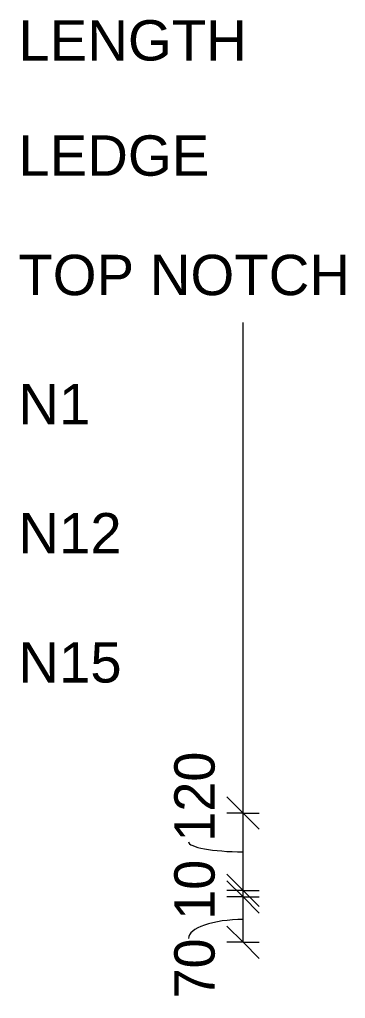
# Model space of a CAD drawing. Header units: millimetres. Extents: x -6666 to 6873, y 1067 to 19439.
# Drawn here: x 77 to 582, y 17848 to 19364 of the extents above; entities that cross this region are included whole.
import ezdxf

# ---------------------------------------------------------------- set-up
doc = ezdxf.new("R2010")
doc.units = ezdxf.units.MM
for name, color, linetype, lineweight in [('A-ANNO-DIMS', 211, 'Continuous', 9), ('A-ANNO-DIMS-25', 211, 'Continuous', 9), ('A-DETL-THIN', 151, 'Continuous', 18), ('G-ANNO-TEXT', 231, 'Continuous', 9)]:
    doc.layers.add(name, color=color, linetype=linetype, lineweight=lineweight)
doc.styles.add('Arial', font='arial.ttf', dxfattribs={"height": 62.5})
doc.styles.add('Nirmala UI Semilight', font='NirmalaS.ttf', dxfattribs={"height": 62.5})
doc.dimstyles.new('Arrow_Filled_-_2_5_NI_UI', dxfattribs={"dimscale": 304.8, "dimtxt": 65.460247, "dimasz": 0.164042, "dimexe": 0.082021, "dimexo": 0.0625, "dimgap": 0.082021, "dimtad": 1, "dimdec": 0, "dimzin": 0, "dimdsep": 46, "dimtxsty": 'Nirmala UI Semilight', "dimblk1": 'OBLIQUE', "dimblk2": 'OBLIQUE', "dimsah": 1, "dimcen": 0.09, "dimazin": 0, "dimtfac": 1, "dimtdec": 4, "dimtix": 1, "dimtmove": 0, "dimatfit": 3, "dimfxl": 0.082021, "dimfxlon": 1, "dimtvp": 1, "dimtolj": 1, "dimtzin": 0, "dimarcsym": 2})
doc.dimstyles.new('Arrow_Filled_-_2_5_NI_UI_2', dxfattribs={"dimscale": 304.8, "dimtxt": 65.460247, "dimasz": 0.164042, "dimexe": 0.082021, "dimexo": 0.0625, "dimgap": 0.082021, "dimtad": 1, "dimdec": 0, "dimzin": 0, "dimdsep": 46, "dimtxsty": 'Nirmala UI Semilight', "dimblk1": 'OBLIQUE', "dimblk2": 'OBLIQUE', "dimsah": 1, "dimcen": 0.09, "dimazin": 0, "dimtfac": 1, "dimtdec": 4, "dimtix": 1, "dimtmove": 1, "dimatfit": 3, "dimfxl": 0.082021, "dimfxlon": 1, "dimtvp": 1, "dimtolj": 1, "dimtzin": 0, "dimarcsym": 2})

# ---------------------------------------------------------------- blocks, each defined once
blk = doc.blocks.new('DIMBLOCK37-Elevation Top1')
at = {"layer": 'A-ANNO-DIMS-25'}
for p, q in [((423.5, 18005.6), (398.5, 18030.6)), ((423.5, 18005.6), (398.5, 18005.6)), ((423.5, 17935.4), (423.5, 18005.6)), ((423.5, 18005.6), (448.5, 17980.6)), ((423.5, 18005.6), (448.5, 18005.6)), ((423.5, 17935.4), (398.5, 17960.4)), ((423.5, 17935.4), (398.5, 17935.4)), ((423.5, 17935.4), (448.5, 17910.4)), ((423.5, 17935.4), (448.5, 17935.4))]:
    blk.add_line(p, q, dxfattribs=at)
blk.add_ellipse((423.5, 17941.2), major_axis=(84.5, 0), ratio=0.346919, start_param=1.570796, end_param=3.141593, dxfattribs=at)
at = {"layer": 'A-ANNO-DIMS-25', "color": 0, "insert": (316.9, 17848.3), "char_height": 62.5, "width": 111.401, "attachment_point": 1, "rotation": 90, "line_spacing_factor": 1.142579, "style": 'Nirmala UI Semilight'}
blk.add_mtext('70', dxfattribs=at)
blk = doc.blocks.new('_Oblique')
at = {"color": 0, "linetype": 'ByBlock', "lineweight": -2}
blk.add_line((-0.5, -0.5), (0.5, 0.5), dxfattribs=at)
blk = doc.blocks.new('DIMBLOCK38-Elevation Top1')
at = {"layer": 'A-ANNO-DIMS-25'}
for p, q in [((423.5, 18015.6), (398.5, 18040.6)), ((423.5, 18005.6), (398.5, 18030.6)), ((423.5, 18015.6), (398.5, 18015.6)), ((423.5, 18005.6), (423.5, 18015.6)), ((423.5, 18015.6), (448.5, 17990.6)), ((423.5, 18015.6), (448.5, 18015.6)), ((423.5, 18005.6), (398.5, 18005.6)), ((423.5, 18005.6), (448.5, 17980.6)), ((423.5, 18005.6), (448.5, 18005.6))]:
    blk.add_line(p, q, dxfattribs=at)
at = {"layer": 'A-ANNO-DIMS-25', "color": 0, "insert": (316.9, 17970.1), "char_height": 62.5, "width": 97.119, "attachment_point": 1, "rotation": 90, "line_spacing_factor": 1.142579, "style": 'Nirmala UI Semilight'}
blk.add_mtext('10', dxfattribs=at)
blk = doc.blocks.new('DIMBLOCK39-Elevation Top1')
at = {"layer": 'A-ANNO-DIMS-25'}
for p, q in [((423.5, 18135.4), (398.5, 18160.4)), ((423.5, 18135.4), (398.5, 18135.4)), ((423.5, 18015.6), (423.5, 18135.4)), ((423.5, 18135.4), (448.5, 18110.4)), ((423.5, 18135.4), (448.5, 18135.4)), ((423.5, 18015.6), (398.5, 18040.6)), ((423.5, 18015.6), (398.5, 18015.6)), ((423.5, 18015.6), (448.5, 17990.6)), ((423.5, 18015.6), (448.5, 18015.6))]:
    blk.add_line(p, q, dxfattribs=at)
blk.add_ellipse((423.5, 18091.1), major_axis=(84.5, 0), ratio=0.185165, start_param=3.141593, end_param=4.712389, dxfattribs=at)
at = {"layer": 'A-ANNO-DIMS-25', "color": 0, "insert": (316.9, 18091.1), "char_height": 62.5, "width": 154.248, "attachment_point": 1, "rotation": 90, "line_spacing_factor": 1.142579, "style": 'Nirmala UI Semilight'}
blk.add_mtext('120', dxfattribs=at)

msp = doc.modelspace()

# ---------------------------------------------------------------- linework, layer by layer
at = {"layer": 'A-DETL-THIN'}
msp.add_line((423.5, 18135.4), (423.5, 18895.4), dxfattribs=at)

# ---------------------------------------------------------------- texts
at = {"layer": 'G-ANNO-TEXT', "color": 7, "char_height": 62.5, "attachment_point": 1, "style": 'Arial'}
for s, insert, width in [('LENGTH', (75.2, 19363.5), 428.903), ('LEDGE', (75.2, 19185.1), 356.751), ('TOP NOTCH', (75.2, 19000.1), 625.316), ('N1', (75.2, 18800.1), 134.283), ('N12', (75.2, 18600.1), 192.405), ('N15', (75.2, 18400.1), 192.405)]:
    msp.add_mtext(s, dxfattribs=dict(at, insert=insert, width=width))

# ---------------------------------------------------------------- dimensions: what is measured, and where the dimension line sits
at = {"layer": 'A-ANNO-DIMS'}
for base, p1, p2, override, picture, middle in [((423.5, 18135.4), (398.5, 18015.6), (398.5, 18135.4), {"dimpost": '<>', "dimfxl": 119.880328}, 'DIMBLOCK39-Elevation Top1', (358.6, 18168.3)), ((423.5, 18005.6), (398.5, 17935.4), (398.5, 18005.6), {"dimpost": '<>', "dimfxl": 70.119672}, 'DIMBLOCK37-Elevation Top1', (358.6, 17904))]:
    dim = msp.add_linear_dim(base=base, p1=p1, p2=p2, angle=90, dimstyle='Arrow_Filled_-_2_5_NI_UI_2', override=override, dxfattribs=at)
    dim.commit()
    dim.dimension.update_dxf_attribs({"geometry": picture, "text_midpoint": middle, "dimtype": 160, "text_rotation": 90})
dim = msp.add_linear_dim(base=(423.5, 18015.6), p1=(398.5, 18005.6), p2=(398.5, 18015.6), angle=90, dimstyle='Arrow_Filled_-_2_5_NI_UI', override={"dimpost": '<>', "dimfxl": 10}, dxfattribs=at)
dim.commit()
dim.dimension.update_dxf_attribs({"geometry": 'DIMBLOCK38-Elevation Top1', "text_midpoint": (366, 18010.6)})

doc.saveas('drawing.dxf')
